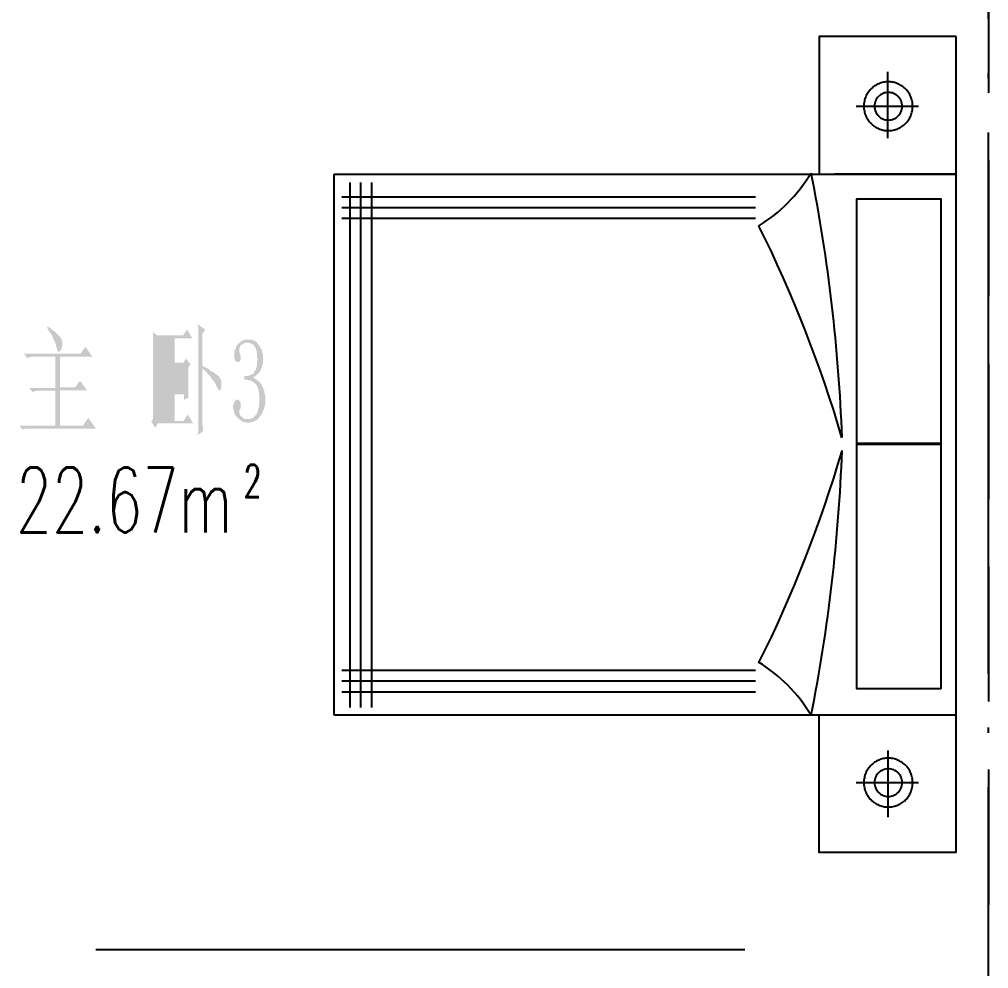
# Model space of a CAD drawing. Header units: millimetres. Extents: x -1120 to 100154, y -9529 to 14223.
# Drawn here: x 95451 to 99034, y 52 to 3561 of the extents above; entities that cross this region are included whole.
import ezdxf

# ---------------------------------------------------------------- set-up
doc = ezdxf.new("R2010")
doc.units = ezdxf.units.MM
doc.linetypes.add('DOTE', pattern=[2.42, 2, -0.2, 0.02, -0.2])
for name, color, linetype in [('A-DOTE', 1, 'Continuous'), ('A-房间名称', 7, 'Continuous'), ('A-立面看线', 7, 'Continuous')]:
    doc.layers.add(name, color=color, linetype=linetype)
doc.styles.add('_TCH_WINDOW', font='SIMPLEX', dxfattribs={"bigfont": 'GBCBIG'})

msp = doc.modelspace()

# ---------------------------------------------------------------- hatches: boundary and pattern name
at = {"layer": 'A-立面看线'}
for points in [[(95555.2, 2425.1), (95559.6, 2422.9), (95563.9, 2420.8), (95568.3, 2416.4), (95570.5, 2414.2), (95574.8, 2412.1), (95577, 2409.9), (95581.3, 2407.7), (95583.5, 2405.5), (95585.7, 2403.4), (95587.9, 2401.2), (95590, 2399), (95592.2, 2396.8), (95594.4, 2394.7), (95596.6, 2392.5), (95598.7, 2390.3), (95600.9, 2390.3), (95600.9, 2388.1), (95603.1, 2383.8), (95605.3, 2381.6), (95607.4, 2377.2), (95607.4, 2372.9), (95609.6, 2368.5), (95609.6, 2366.4), (95609.6, 2362), (95609.6, 2357.7), (95609.6, 2355.5), (95607.4, 2351.1), (95607.4, 2346.8), (95605.3, 2342.4), (95603.1, 2338.1), (95600.9, 2335.9), (95598.7, 2333.7), (95596.6, 2331.6), (95594.4, 2333.7), (95592.2, 2335.9), (95592.2, 2338.1), (95590, 2342.4), (95587.9, 2349), (95587.9, 2351.1), (95587.9, 2353.3), (95585.7, 2355.5), (95585.7, 2359.8), (95585.7, 2362), (95583.5, 2364.2), (95581.3, 2368.5), (95581.3, 2370.7), (95579.2, 2375.1), (95577, 2379.4), (95574.8, 2381.6), (95574.8, 2386), (95572.6, 2390.3), (95570.5, 2394.7), (95568.3, 2396.8), (95566.1, 2401.2), (95561.8, 2405.5), (95559.6, 2409.9), (95557.4, 2414.2), (95555.2, 2418.6), (95553.1, 2420.8), (95555.2, 2425.1)], [(96075.2, 2203.2), (96075.2, 2198.8), (96075.2, 2194.5), (96075.2, 2190.1), (96075.2, 2185.8), (96075.2, 2181.4), (96075.2, 2177.1), (96075.2, 2172.7), (96075.2, 2166.2), (96077.4, 2164), (96060, 2155.3), (96060, 2174.9), (96025.2, 2174.9), (96025.2, 2077), (96057.8, 2077), (96073.1, 2100.9), (96092.6, 2068.3), (95962.1, 2068.3), (95953.4, 2050.9), (95938.2, 2074.8), (95944.7, 2083.5), (95944.7, 2359.8), (95944.7, 2364.2), (95944.7, 2368.5), (95944.7, 2372.9), (95944.7, 2377.2), (95944.7, 2381.6), (95944.7, 2386), (95944.7, 2390.3), (95944.7, 2394.7), (95944.7, 2399), (95944.7, 2403.4), (95942.5, 2407.7), (95959.9, 2392.5), (96055.6, 2392.5), (96070.9, 2414.2), (96090.5, 2381.6), (96025.2, 2381.6), (96025.2, 2292.4), (96057.8, 2292.4), (96066.5, 2307.6), (96083.9, 2285.9), (96075.2, 2275), (96075.2, 2203.2)], [(96112.2, 2379.4), (96112.2, 2383.8), (96112.2, 2388.1), (96112.2, 2392.5), (96112.2, 2394.7), (96112.2, 2399), (96112.2, 2403.4), (96112.2, 2409.9), (96112.2, 2414.2), (96112.2, 2418.6), (96112.2, 2422.9), (96110, 2429.5), (96110, 2433.8), (96138.3, 2414.2), (96127.4, 2399), (96127.4, 2279.3), (96134, 2277.2), (96138.3, 2275), (96142.7, 2272.8), (96147, 2270.6), (96151.4, 2268.5), (96153.6, 2264.1), (96157.9, 2261.9), (96162.3, 2259.8), (96164.4, 2257.6), (96168.8, 2257.6), (96171, 2255.4), (96173.1, 2253.2), (96175.3, 2251.1), (96179.7, 2248.9), (96181.8, 2246.7), (96181.8, 2246.7), (96184, 2244.5), (96186.2, 2242.4), (96188.4, 2242.4), (96188.4, 2240.2), (96190.5, 2240.2), (96190.5, 2238), (96190.5, 2238), (96192.7, 2233.7), (96194.9, 2229.3), (96197.1, 2224.9), (96197.1, 2220.6), (96197.1, 2216.2), (96197.1, 2214.1), (96197.1, 2214.1), (96197.1, 2209.7), (96197.1, 2205.4), (96197.1, 2201), (96197.1, 2198.8), (96194.9, 2194.5), (96192.7, 2190.1), (96192.7, 2188), (96192.7, 2188), (96190.5, 2190.1), (96188.4, 2190.1), (96186.2, 2192.3), (96184, 2196.7), (96181.8, 2201), (96179.7, 2205.4), (96177.5, 2207.5), (96177.5, 2211.9), (96175.3, 2214.1), (96175.3, 2216.2), (96173.1, 2218.4), (96171, 2220.6), (96168.8, 2224.9), (96166.6, 2227.1), (96164.4, 2229.3), (96162.3, 2231.5), (96160.1, 2235.8), (96157.9, 2238), (96155.7, 2242.4), (96153.6, 2244.5), (96151.4, 2246.7), (96147, 2251.1), (96144.9, 2253.2), (96142.7, 2257.6), (96138.3, 2259.8), (96136.2, 2264.1), (96131.8, 2266.3), (96127.4, 2270.6), (96127.4, 2270.6), (96127.4, 2087.9), (96127.4, 2085.7), (96127.4, 2081.4), (96127.4, 2077), (96127.4, 2072.6), (96127.4, 2068.3), (96127.4, 2063.9), (96127.4, 2059.6), (96129.6, 2055.2), (96129.6, 2050.9), (96129.6, 2044.4), (96129.6, 2040), (96129.6, 2037.8), (96110, 2024.8), (96110, 2031.3), (96112.2, 2035.7), (96112.2, 2040), (96112.2, 2046.5), (96112.2, 2050.9), (96112.2, 2055.2), (96112.2, 2059.6), (96112.2, 2063.9), (96112.2, 2068.3), (96112.2, 2070.5), (96112.2, 2074.8), (96112.2, 2077), (96112.2, 2379.4)], [(95959.9, 2381.6), (95959.9, 2292.4), (96007.8, 2292.4), (96007.8, 2381.6), (95959.9, 2381.6)], [(96360.3, 2155.3), (96360.3, 2151), (96360.3, 2146.6), (96360.3, 2142.3), (96360.3, 2137.9), (96358.1, 2133.6), (96358.1, 2129.2), (96355.9, 2124.9), (96355.9, 2122.7), (96353.7, 2118.3), (96351.5, 2114), (96351.5, 2109.6), (96349.4, 2107.5), (96347.2, 2103.1), (96345, 2098.8), (96342.8, 2096.6), (96340.7, 2094.4), (96338.5, 2092.2), (96336.3, 2087.9), (96334.1, 2085.7), (96332, 2083.5), (96329.8, 2081.4), (96327.6, 2079.2), (96325.4, 2079.2), (96321.1, 2077), (96318.9, 2074.8), (96316.7, 2074.8), (96312.4, 2072.6), (96310.2, 2072.6), (96305.9, 2072.6), (96303.7, 2070.5), (96299.3, 2070.5), (96297.2, 2070.5), (96295, 2070.5), (96292.8, 2070.5), (96288.5, 2070.5), (96286.3, 2072.6), (96281.9, 2072.6), (96279.8, 2072.6), (96275.4, 2074.8), (96273.2, 2074.8), (96271, 2077), (96268.9, 2079.2), (96264.5, 2081.4), (96262.3, 2083.5), (96260.2, 2085.7), (96258, 2087.9), (96258, 2087.9), (96253.6, 2092.2), (96251.5, 2094.4), (96249.3, 2098.8), (96247.1, 2100.9), (96244.9, 2105.3), (96244.9, 2109.6), (96242.8, 2111.8), (96242.8, 2116.2), (96242.8, 2120.5), (96240.6, 2124.9), (96240.6, 2129.2), (96240.6, 2129.2), (96240.6, 2133.6), (96242.8, 2137.9), (96242.8, 2142.3), (96244.9, 2144.4), (96247.1, 2148.8), (96249.3, 2151), (96251.5, 2153.1), (96253.6, 2155.3), (96255.8, 2155.3), (96260.2, 2155.3), (96262.3, 2153.1), (96264.5, 2151), (96266.7, 2148.8), (96266.7, 2148.8), (96268.9, 2142.3), (96268.9, 2137.9), (96268.9, 2135.7), (96268.9, 2133.6), (96268.9, 2129.2), (96268.9, 2124.9), (96266.7, 2120.5), (96266.7, 2120.5), (96264.5, 2116.2), (96264.5, 2111.8), (96264.5, 2107.5), (96264.5, 2103.1), (96266.7, 2100.9), (96266.7, 2096.6), (96268.9, 2094.4), (96273.2, 2092.2), (96275.4, 2090.1), (96277.6, 2087.9), (96279.8, 2085.7), (96281.9, 2085.7), (96286.3, 2083.5), (96288.5, 2083.5), (96292.8, 2083.5), (96295, 2083.5), (96297.2, 2083.5), (96301.5, 2083.5), (96303.7, 2083.5), (96308, 2085.7), (96310.2, 2085.7), (96312.4, 2087.9), (96316.7, 2090.1), (96318.9, 2092.2), (96321.1, 2094.4), (96323.3, 2096.6), (96325.4, 2098.8), (96327.6, 2100.9), (96327.6, 2103.1), (96329.8, 2105.3), (96329.8, 2107.5), (96332, 2111.8), (96332, 2114), (96334.1, 2118.3), (96334.1, 2122.7), (96336.3, 2127), (96336.3, 2131.4), (96336.3, 2135.7), (96338.5, 2140.1), (96338.5, 2144.4), (96338.5, 2151), (96338.5, 2155.3), (96338.5, 2159.7), (96338.5, 2164), (96338.5, 2168.4), (96338.5, 2172.7), (96336.3, 2177.1), (96336.3, 2181.4), (96336.3, 2185.8), (96334.1, 2190.1), (96334.1, 2194.5), (96332, 2198.8), (96332, 2201), (96329.8, 2205.4), (96327.6, 2207.5), (96327.6, 2209.7), (96325.4, 2211.9), (96323.3, 2214.1), (96321.1, 2216.2), (96318.9, 2218.4), (96316.7, 2220.6), (96314.6, 2220.6), (96312.4, 2222.8), (96310.2, 2224.9), (96305.9, 2224.9), (96303.7, 2227.1), (96299.3, 2227.1), (96297.2, 2227.1), (96292.8, 2229.3), (96288.5, 2229.3), (96286.3, 2229.3), (96281.9, 2229.3), (96281.9, 2242.4), (96286.3, 2242.4), (96290.6, 2242.4), (96292.8, 2242.4), (96297.2, 2242.4), (96299.3, 2244.5), (96303.7, 2244.5), (96305.9, 2246.7), (96308, 2248.9), (96310.2, 2248.9), (96314.6, 2251.1), (96316.7, 2253.2), (96318.9, 2255.4), (96318.9, 2259.8), (96318.9, 2259.8), (96321.1, 2261.9), (96323.3, 2264.1), (96325.4, 2268.5), (96325.4, 2272.8), (96327.6, 2275), (96327.6, 2279.3), (96329.8, 2283.7), (96329.8, 2288), (96329.8, 2292.4), (96329.8, 2296.7), (96332, 2303.3), (96332, 2305.5), (96329.8, 2309.8), (96329.8, 2314.2), (96329.8, 2318.5), (96329.8, 2322.9), (96329.8, 2327.2), (96327.6, 2331.6), (96327.6, 2335.9), (96325.4, 2338.1), (96325.4, 2342.4), (96323.3, 2346.8), (96323.3, 2349), (96321.1, 2351.1), (96318.9, 2353.3), (96316.7, 2357.7), (96314.6, 2359.8), (96310.2, 2359.8), (96308, 2362), (96305.9, 2364.2), (96301.5, 2364.2), (96299.3, 2366.4), (96295, 2366.4), (96292.8, 2366.4), (96290.6, 2366.4), (96286.3, 2366.4), (96284.1, 2364.2), (96281.9, 2364.2), (96277.6, 2362), (96275.4, 2359.8), (96275.4, 2359.8), (96271, 2357.7), (96268.9, 2355.5), (96266.7, 2353.3), (96266.7, 2349), (96264.5, 2344.6), (96264.5, 2340.3), (96264.5, 2340.3), (96264.5, 2333.7), (96264.5, 2329.4), (96266.7, 2325), (96266.7, 2322.9), (96266.7, 2322.9), (96268.9, 2318.5), (96268.9, 2314.2), (96268.9, 2314.2), (96268.9, 2307.6), (96268.9, 2303.3), (96266.7, 2301.1), (96266.7, 2298.9), (96264.5, 2296.7), (96262.3, 2294.6), (96260.2, 2294.6), (96258, 2294.6), (96255.8, 2294.6), (96253.6, 2296.7), (96249.3, 2298.9), (96249.3, 2298.9), (96247.1, 2301.1), (96247.1, 2305.5), (96244.9, 2309.8), (96244.9, 2314.2), (96244.9, 2318.5), (96244.9, 2322.9), (96244.9, 2327.2), (96244.9, 2331.6), (96247.1, 2335.9), (96247.1, 2340.3), (96249.3, 2342.4), (96251.5, 2346.8), (96251.5, 2351.1), (96253.6, 2353.3), (96255.8, 2357.7), (96258, 2359.8), (96260.2, 2362), (96262.3, 2364.2), (96266.7, 2366.4), (96268.9, 2368.5), (96271, 2370.7), (96273.2, 2372.9), (96277.6, 2372.9), (96279.8, 2375.1), (96284.1, 2377.2), (96286.3, 2377.2), (96288.5, 2377.2), (96292.8, 2377.2), (96295, 2377.2), (96297.2, 2377.2), (96301.5, 2377.2), (96303.7, 2377.2), (96308, 2377.2), (96310.2, 2377.2), (96314.6, 2375.1), (96316.7, 2375.1), (96318.9, 2372.9), (96323.3, 2370.7), (96325.4, 2370.7), (96327.6, 2368.5), (96329.8, 2366.4), (96332, 2362), (96334.1, 2359.8), (96336.3, 2357.7), (96336.3, 2357.7), (96338.5, 2353.3), (96340.7, 2349), (96342.8, 2346.8), (96345, 2342.4), (96347.2, 2338.1), (96347.2, 2333.7), (96349.4, 2329.4), (96349.4, 2327.2), (96351.5, 2322.9), (96351.5, 2318.5), (96351.5, 2314.2), (96351.5, 2309.8), (96351.5, 2309.8), (96351.5, 2305.5), (96351.5, 2301.1), (96351.5, 2294.6), (96351.5, 2290.2), (96349.4, 2285.9), (96349.4, 2281.5), (96347.2, 2279.3), (96347.2, 2275), (96345, 2270.6), (96345, 2268.5), (96342.8, 2266.3), (96340.7, 2261.9), (96340.7, 2259.8), (96338.5, 2257.6), (96336.3, 2253.2), (96332, 2251.1), (96329.8, 2248.9), (96327.6, 2246.7), (96325.4, 2244.5), (96323.3, 2242.4), (96318.9, 2240.2), (96316.7, 2238), (96314.6, 2238), (96316.7, 2235.8), (96321.1, 2233.7), (96323.3, 2231.5), (96327.6, 2229.3), (96329.8, 2227.1), (96332, 2224.9), (96336.3, 2222.8), (96338.5, 2220.6), (96340.7, 2218.4), (96342.8, 2214.1), (96345, 2211.9), (96347.2, 2209.7), (96347.2, 2205.4), (96349.4, 2203.2), (96351.5, 2201), (96351.5, 2196.7), (96353.7, 2192.3), (96355.9, 2188), (96355.9, 2183.6), (96358.1, 2179.3), (96358.1, 2174.9), (96360.3, 2170.6), (96360.3, 2168.4), (96360.3, 2164), (96360.3, 2159.7), (96360.3, 2155.3), (96360.3, 2155.3)], [(95468.2, 2325), (95677.1, 2325), (95694.5, 2351.1), (95720.6, 2314.2), (95600.9, 2314.2), (95600.9, 2201), (95657.5, 2201), (95674.9, 2224.9), (95701, 2190.1), (95600.9, 2190.1), (95600.9, 2059.6), (95685.8, 2059.6), (95705.4, 2087.9), (95733.6, 2048.7), (95490, 2048.7), (95487.8, 2048.7), (95483.4, 2048.7), (95481.3, 2048.7), (95479.1, 2048.7), (95474.7, 2048.7), (95472.6, 2048.7), (95468.2, 2046.5), (95466, 2046.5), (95463.9, 2044.4), (95461.7, 2044.4), (95450.8, 2059.6), (95583.5, 2059.6), (95583.5, 2188), (95529.1, 2188), (95524.8, 2188), (95522.6, 2188), (95518.2, 2188), (95516.1, 2188), (95513.9, 2188), (95509.5, 2185.8), (95507.4, 2185.8), (95503, 2185.8), (95500.8, 2183.6), (95498.7, 2183.6), (95487.8, 2198.8), (95583.5, 2198.8), (95583.5, 2314.2), (95509.5, 2314.2), (95505.2, 2314.2), (95503, 2314.2), (95498.7, 2314.2), (95496.5, 2314.2), (95494.3, 2314.2), (95490, 2312), (95487.8, 2312), (95483.4, 2312), (95481.3, 2309.8), (95479.1, 2309.8), (95468.2, 2325)], [(95959.9, 2281.5), (95959.9, 2185.8), (96060, 2185.8), (96060, 2281.5), (95959.9, 2281.5)], [(95959.9, 2174.9), (95959.9, 2077), (96010, 2077), (96010, 2174.9), (95959.9, 2174.9)]]:
    msp.add_hatch(color=256, dxfattribs=at).paths.add_polyline_path(points)

# ---------------------------------------------------------------- linework, layer by layer
at = {"layer": 'A-DOTE', "linetype": 'DOTE', "ltscale": 1000}
msp.add_line((99034.2, -3696.6), (99034.2, 7222.6), dxfattribs=at)
at = {"layer": 'A-立面看线'}
for points in [[(99034.2, 3787.1), (99034.2, 3288.9)], [(98914.6, 3497.8), (98407.6, 3497.8), (98407.6, 2988.6)], [(98914.6, 2988.6), (98914.6, 3497.8)], [(98662.2, 3121.4), (98662.2, 3367.2)], [(98663.3, 3330.2), (98658.6, 3330.1), (98654, 3329.8), (98649.5, 3329.2), (98645.1, 3328.4), (98640.7, 3327.4), (98636.4, 3326.2), (98632.2, 3324.7), (98628.1, 3323.1), (98624.1, 3321.3), (98620.2, 3319.3), (98616.4, 3317.1), (98612.8, 3314.8), (98609.2, 3312.3), (98605.8, 3309.6), (98602.6, 3306.8), (98599.4, 3303.8), (98596.4, 3300.6), (98593.6, 3297.4), (98590.9, 3294), (98588.4, 3290.4), (98586, 3286.7), (98583.9, 3283), (98581.9, 3279.1), (98580.1, 3275.1), (98578.5, 3271), (98577, 3266.8), (98575.8, 3262.5), (98574.8, 3258.1), (98574, 3253.7), (98573.4, 3249.2), (98573.1, 3244.6), (98573, 3239.9), (98573.1, 3235.3), (98573.4, 3230.7), (98574, 3226.2), (98574.8, 3221.7), (98575.8, 3217.4), (98577, 3213.1), (98578.5, 3208.9), (98580.1, 3204.8), (98581.9, 3200.8), (98583.9, 3196.9), (98586, 3193.1), (98588.4, 3189.4), (98590.9, 3185.9), (98593.6, 3182.5), (98596.4, 3179.2), (98599.4, 3176.1), (98602.6, 3173.1), (98605.8, 3170.3), (98609.2, 3167.6), (98612.8, 3165.1), (98616.4, 3162.7), (98620.2, 3160.5), (98624.1, 3158.5), (98628.1, 3156.7), (98632.2, 3155.1), (98636.4, 3153.7), (98640.7, 3152.5), (98645.1, 3151.5), (98649.5, 3150.7), (98654, 3150.1), (98658.6, 3149.8), (98663.3, 3149.6), (98667.9, 3149.8), (98672.5, 3150.1), (98677, 3150.7), (98681.5, 3151.5), (98685.8, 3152.5), (98690.1, 3153.7), (98694.3, 3155.1), (98698.4, 3156.7), (98702.4, 3158.5), (98706.3, 3160.5), (98710.1, 3162.7), (98713.7, 3165.1), (98717.3, 3167.6), (98720.7, 3170.3), (98724, 3173.1), (98727.1, 3176.1), (98730.1, 3179.2), (98732.9, 3182.5), (98735.6, 3185.9), (98738.1, 3189.4), (98740.5, 3193.1), (98742.7, 3196.9), (98744.7, 3200.8), (98746.5, 3204.8), (98748.1, 3208.9), (98749.5, 3213.1), (98750.7, 3217.4), (98751.7, 3221.7), (98752.5, 3226.2), (98753.1, 3230.7), (98753.4, 3235.3), (98753.6, 3239.9), (98753.4, 3244.6), (98753.1, 3249.2), (98752.5, 3253.7), (98751.7, 3258.1), (98750.7, 3262.5), (98749.5, 3266.8), (98748.1, 3271), (98746.5, 3275.1), (98744.7, 3279.1), (98742.7, 3283), (98740.5, 3286.7), (98738.1, 3290.4), (98735.6, 3294), (98732.9, 3297.4), (98730.1, 3300.6), (98727.1, 3303.8), (98724, 3306.8), (98720.7, 3309.6), (98717.3, 3312.3), (98713.7, 3314.8), (98710.1, 3317.1), (98706.3, 3319.3), (98702.4, 3321.3), (98698.4, 3323.1), (98694.3, 3324.7), (98690.1, 3326.2), (98685.8, 3327.4), (98681.5, 3328.4), (98677, 3329.2), (98672.5, 3329.8), (98667.9, 3330.1), (98663.3, 3330.2)], [(98663.3, 3291.1), (98658, 3290.8), (98653, 3290), (98648.1, 3288.8), (98643.4, 3287), (98638.9, 3284.9), (98634.7, 3282.3), (98630.7, 3279.4), (98627.1, 3276.1), (98623.8, 3272.5), (98620.9, 3268.5), (98618.3, 3264.3), (98616.2, 3259.8), (98614.4, 3255.1), (98613.2, 3250.2), (98612.4, 3245.2), (98612.1, 3239.9), (98612.4, 3234.7), (98613.2, 3229.6), (98614.4, 3224.7), (98616.2, 3220), (98618.3, 3215.6), (98620.9, 3211.3), (98623.8, 3207.4), (98627.1, 3203.8), (98630.7, 3200.5), (98634.7, 3197.5), (98638.9, 3195), (98643.4, 3192.8), (98648.1, 3191.1), (98653, 3189.8), (98658, 3189.1), (98663.3, 3188.8), (98668.5, 3189.1), (98673.6, 3189.8), (98678.5, 3191.1), (98683.2, 3192.8), (98687.6, 3195), (98691.9, 3197.5), (98695.8, 3200.5), (98699.4, 3203.8), (98702.7, 3207.4), (98705.7, 3211.3), (98708.2, 3215.6), (98710.4, 3220), (98712.1, 3224.7), (98713.4, 3229.6), (98714.1, 3234.7), (98714.4, 3239.9), (98714.1, 3245.2), (98713.4, 3250.2), (98712.1, 3255.1), (98710.4, 3259.8), (98708.2, 3264.3), (98705.7, 3268.5), (98702.7, 3272.5), (98699.4, 3276.1), (98695.8, 3279.4), (98691.9, 3282.3), (98687.6, 3284.9), (98683.2, 3287), (98678.5, 3288.8), (98673.6, 3290), (98668.5, 3290.8), (98663.3, 3291.1)], [(98775.3, 3238.8), (98544.7, 3238.8)], [(98407.6, 3158.3), (98407.6, 3158.3)], [(99034.2, 3038.7), (99034.2, 2538.3)], [(96614.8, 989.1), (96614.8, 2988.6)], [(96614.8, 2988.6), (98914.6, 2988.6)], [(98183.2, 2797), (98197.9, 2806.2), (98212.3, 2815.9), (98226.3, 2826), (98240.1, 2836.5), (98253.4, 2847.4), (98266.5, 2858.7), (98279.2, 2870.4), (98291.6, 2882.4), (98303.5, 2894.8), (98315.2, 2907.6), (98326.4, 2920.7), (98337.2, 2934.1), (98347.7, 2947.9), (98357.7, 2962), (98367.3, 2976.4), (98376.5, 2991.1)], [(98492.4, 2015.1), (98491.2, 2045.8), (98489.8, 2076.6), (98488.3, 2107.3), (98486.6, 2138.1), (98484.8, 2168.8), (98482.8, 2199.5), (98480.6, 2230.2), (98478.4, 2260.9), (98475.9, 2291.6), (98473.3, 2322.3), (98470.6, 2352.9), (98467.7, 2383.5), (98464.7, 2414.2), (98461.5, 2444.8), (98458.2, 2475.4), (98454.7, 2505.9), (98451, 2536.5), (98447.2, 2567), (98443.3, 2597.5), (98439.2, 2628), (98435, 2658.5), (98430.6, 2689), (98426.1, 2719.4), (98421.4, 2749.8), (98416.5, 2780.2), (98411.6, 2810.6), (98406.4, 2840.9), (98401.2, 2871.3), (98395.7, 2901.6), (98390.1, 2931.8), (98384.4, 2962.1), (98378.5, 2992.3)], [(98914.6, 2988.6), (98464.2, 2988.6)], [(98914.6, 989.1), (98914.6, 2988.6)], [(96673.6, 1017.4), (96673.6, 2958.2)], [(96712.7, 1017.4), (96712.7, 2958.2)], [(96754.1, 1017.4), (96754.1, 2958.2)], [(98172.6, 2903.8), (96643.1, 2903.8)], [(98858, 1990), (98546.9, 1990), (98546.9, 2897.2), (98858, 2897.2), (98858, 1990)], [(98172.6, 2864.6), (96643.1, 2864.6)], [(98172.6, 2825.5), (96643.1, 2825.5)], [(98492.1, 2014.4), (98477, 2064.8), (98461.4, 2115.1), (98445.2, 2165.2), (98428.4, 2215.1), (98411.1, 2264.7), (98393.2, 2314.2), (98374.8, 2363.5), (98355.9, 2412.6), (98336.4, 2461.4), (98316.4, 2510.1), (98295.8, 2558.5), (98274.7, 2606.7), (98253, 2654.6), (98230.9, 2702.4), (98208.2, 2749.8), (98184.9, 2797.1)], [(99034.2, 2288), (99034.2, 1787.6)], [(98858, 1087), (98546.9, 1087), (98546.9, 1994.3), (98858, 1994.3), (98858, 1087)], [(98185.1, 1183.3), (98208.4, 1230.5), (98231.1, 1278), (98253.2, 1325.7), (98274.9, 1373.7), (98296, 1421.9), (98316.5, 1470.3), (98336.6, 1518.9), (98356.1, 1567.8), (98375, 1616.9), (98393.4, 1666.1), (98411.3, 1715.6), (98428.6, 1765.3), (98445.3, 1815.2), (98461.5, 1865.3), (98477.2, 1915.5), (98492.3, 1966)], [(98378.7, 990.4), (98384.5, 1020.6), (98390.3, 1050.9), (98395.8, 1081.1), (98401.3, 1111.4), (98406.5, 1141.8), (98411.7, 1172.1), (98416.6, 1202.5), (98421.5, 1232.9), (98426.2, 1263.3), (98430.7, 1293.7), (98435.1, 1324.2), (98439.3, 1354.7), (98443.4, 1385.2), (98447.3, 1415.7), (98451.1, 1446.2), (98454.7, 1476.8), (98458.2, 1507.4), (98461.6, 1537.9), (98464.7, 1568.6), (98467.8, 1599.2), (98470.7, 1629.8), (98473.4, 1660.5), (98476, 1691.1), (98478.4, 1721.8), (98480.7, 1752.5), (98482.8, 1783.2), (98484.8, 1813.9), (98486.6, 1844.6), (98488.3, 1875.4), (98489.8, 1906.1), (98491.2, 1936.9), (98492.4, 1967.7)], [(99034.2, 1537.4), (99034.2, 1039.2)], [(98376.5, 991), (98367.3, 1005.7), (98357.7, 1020.1), (98347.6, 1034.2), (98337.2, 1048), (98326.4, 1061.5), (98315.1, 1074.6), (98303.5, 1087.3), (98291.5, 1099.7), (98279.2, 1111.8), (98266.5, 1123.4), (98253.4, 1134.7), (98240, 1145.6), (98226.3, 1156.1), (98212.2, 1166.2), (98197.9, 1175.9), (98183.2, 1185.2)], [(98172.6, 1154.5), (96643.1, 1154.5)], [(98172.6, 1115.3), (96643.1, 1115.3)], [(98172.6, 1074), (96643.1, 1074)], [(98914.6, 989.1), (96614.8, 989.1)], [(98914.6, 482.2), (98407.6, 482.2), (98407.6, 989.1)], [(98914.6, 482.2), (98914.6, 989.1), (98494.6, 989.1)], [(98663.3, 830.3), (98658.6, 830.2), (98654, 829.8), (98649.5, 829.3), (98645.1, 828.5), (98640.7, 827.5), (98636.4, 826.2), (98632.2, 824.8), (98628.1, 823.2), (98624.1, 821.4), (98620.2, 819.4), (98616.4, 817.2), (98612.8, 814.9), (98609.2, 812.4), (98605.8, 809.7), (98602.6, 806.8), (98599.4, 803.9), (98596.4, 800.7), (98593.6, 797.4), (98590.9, 794), (98588.4, 790.5), (98586, 786.8), (98583.9, 783.1), (98581.9, 779.2), (98580.1, 775.2), (98578.5, 771.1), (98577, 766.9), (98575.8, 762.6), (98574.8, 758.2), (98574, 753.8), (98573.4, 749.2), (98573.1, 744.7), (98573, 740), (98573.1, 735.4), (98573.4, 730.8), (98574, 726.3), (98574.8, 721.8), (98575.8, 717.4), (98577, 713.2), (98578.5, 709), (98580.1, 704.9), (98581.9, 700.9), (98583.9, 697), (98586, 693.2), (98588.4, 689.5), (98590.9, 686), (98593.6, 682.6), (98596.4, 679.3), (98599.4, 676.2), (98602.6, 673.2), (98605.8, 670.3), (98609.2, 667.7), (98612.8, 665.1), (98616.4, 662.8), (98620.2, 660.6), (98624.1, 658.6), (98628.1, 656.8), (98632.2, 655.2), (98636.4, 653.8), (98640.7, 652.6), (98645.1, 651.6), (98649.5, 650.8), (98654, 650.2), (98658.6, 649.8), (98663.3, 649.7), (98667.9, 649.8), (98672.5, 650.2), (98677, 650.8), (98681.5, 651.6), (98685.8, 652.6), (98690.1, 653.8), (98694.3, 655.2), (98698.4, 656.8), (98702.4, 658.6), (98706.3, 660.6), (98710.1, 662.8), (98713.7, 665.1), (98717.3, 667.7), (98720.7, 670.3), (98724, 673.2), (98727.1, 676.2), (98730.1, 679.3), (98732.9, 682.6), (98735.6, 686), (98738.1, 689.5), (98740.5, 693.2), (98742.7, 697), (98744.7, 700.9), (98746.5, 704.9), (98748.1, 709), (98749.5, 713.2), (98750.7, 717.4), (98751.7, 721.8), (98752.5, 726.3), (98753.1, 730.8), (98753.4, 735.4), (98753.6, 740), (98753.4, 744.7), (98753.1, 749.2), (98752.5, 753.8), (98751.7, 758.2), (98750.7, 762.6), (98749.5, 766.9), (98748.1, 771.1), (98746.5, 775.2), (98744.7, 779.2), (98742.7, 783.1), (98740.5, 786.8), (98738.1, 790.5), (98735.6, 794), (98732.9, 797.4), (98730.1, 800.7), (98727.1, 803.9), (98724, 806.8), (98720.7, 809.7), (98717.3, 812.4), (98713.7, 814.9), (98710.1, 817.2), (98706.3, 819.4), (98702.4, 821.4), (98698.4, 823.2), (98694.3, 824.8), (98690.1, 826.2), (98685.8, 827.5), (98681.5, 828.5), (98677, 829.3), (98672.5, 829.8), (98667.9, 830.2), (98663.3, 830.3)], [(98662.2, 858.6), (98662.2, 612.7)], [(98407.6, 821.6), (98407.6, 821.6)], [(98663.3, 791.1), (98658, 790.9), (98653, 790.1), (98648.1, 788.8), (98643.4, 787.1), (98638.9, 785), (98634.7, 782.4), (98630.7, 779.5), (98627.1, 776.2), (98623.8, 772.5), (98620.9, 768.6), (98618.3, 764.4), (98616.2, 759.9), (98614.4, 755.2), (98613.2, 750.3), (98612.4, 745.2), (98612.1, 740), (98612.4, 734.8), (98613.2, 729.7), (98614.4, 724.8), (98616.2, 720.1), (98618.3, 715.6), (98620.9, 711.4), (98623.8, 707.5), (98627.1, 703.9), (98630.7, 700.6), (98634.7, 697.6), (98638.9, 695.1), (98643.4, 692.9), (98648.1, 691.2), (98653, 689.9), (98658, 689.1), (98663.3, 688.9), (98668.5, 689.1), (98673.6, 689.9), (98678.5, 691.2), (98683.2, 692.9), (98687.6, 695.1), (98691.9, 697.6), (98695.8, 700.6), (98699.4, 703.9), (98702.7, 707.5), (98705.7, 711.4), (98708.2, 715.6), (98710.4, 720.1), (98712.1, 724.8), (98713.4, 729.7), (98714.1, 734.8), (98714.4, 740), (98714.1, 745.2), (98713.4, 750.3), (98712.1, 755.2), (98710.4, 759.9), (98708.2, 764.4), (98705.7, 768.6), (98702.7, 772.5), (98699.4, 776.2), (98695.8, 779.5), (98691.9, 782.4), (98687.6, 785), (98683.2, 787.1), (98678.5, 788.8), (98673.6, 790.1), (98668.5, 790.9), (98663.3, 791.1)], [(99034.2, 789), (99034.2, 288.5)], [(98775.3, 738.9), (98544.7, 738.9)], [(95733.6, 123.2), (98133.5, 123.2)]]:
    msp.add_lwpolyline(points, dxfattribs=at)

# ---------------------------------------------------------------- texts
at = {"layer": 'A-房间名称', "style": '_TCH_WINDOW', "width": 0.65}
for s, height, p in [('22.67m', 240, (95437.5, 1664.8)), ('2', 120, (96279.5, 1794.8))]:
    msp.add_text(s, height=height, dxfattribs=at).set_placement(p)

doc.saveas('drawing.dxf')
